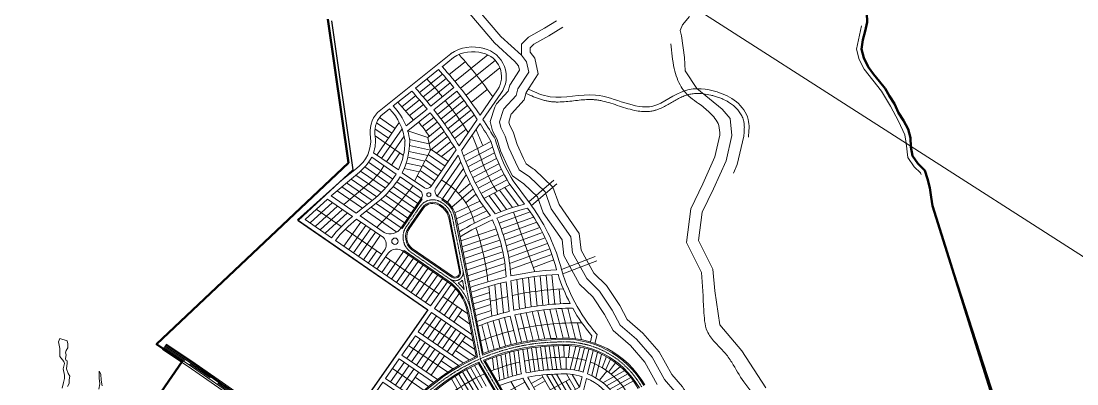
# Model space of a CAD drawing. Header units: metres. Extents: x 3557088 to 3598139, y 7314183 to 7334470.
# Drawn here: x 3574108 to 3577685, y 7325952 to 7327180 of the extents above; entities that cross this region are included whole.
import ezdxf

# ---------------------------------------------------------------- set-up
doc = ezdxf.new("R2010")
doc.units = ezdxf.units.M
doc.linetypes.add('JIS_02_4.0', pattern=[5.5, 4, -1.5])
for name, color, linetype, lineweight in [('CMS_Limite_Urbanizable', 1, 'Continuous', 30), ('Imagen', 17, 'Continuous', 0), ('Imagen_ZonaUrbanizable', 17, 'Continuous', 0), ('LIMITES', 7, 'Continuous', 50)]:
    doc.layers.add(name, color=color, linetype=linetype, lineweight=lineweight)
doc.layers.add('nuevo', color=7, linetype='Continuous', lineweight=15, true_color=0xf2f2f2)
picture_1 = doc.add_image_def('image1.jpg', size_in_pixel=(4800, 2360))
picture_2 = doc.add_image_def('image2.jpg', size_in_pixel=(4800, 2360))

msp = doc.modelspace()

# ---------------------------------------------------------------- linework, layer by layer
at = {"layer": 'CMS_Limite_Urbanizable'}
for points in [[(3577617.5, 7325249.1), (3577195.9, 7326554.4), (3577191, 7326584.2), (3577186.7, 7326616.1), (3577178.9, 7326645.5), (3577169.1, 7326674.5), (3577146.1, 7326697.5), (3577127.8, 7326724.3), (3577122.1, 7326754.2), (3577121.3, 7326784.6), (3577113.3, 7326814.3), (3577097.1, 7326844.1), (3577080.3, 7326870.1), (3577066.7, 7326900), (3577050.1, 7326925.7), (3577035.6, 7326952.1), (3577016.5, 7326975.7), (3576995.8, 7327000.5), (3576977.7, 7327025.8), (3576962.8, 7327055.8), (3576955, 7327085.2), (3576959.4, 7327116.7), (3576967.2, 7327146.4), (3576973.8, 7327176.3), (3576972.8, 7327207.3)], [(3575160.1, 7327181.6), (3575231.5, 7326676.2), (3575046.2, 7326505.3), (3575485.7, 7326202.5), (3575141, 7325709.1)]]:
    msp.add_lwpolyline(points, dxfattribs=at)
at = {"layer": 'LIMITES'}
for points in [[(3576972.8, 7327207.3), (3576973.8, 7327176.4), (3576967.2, 7327146.4), (3576959.4, 7327116.8), (3576955, 7327085.2), (3576962.8, 7327055.8), (3576977.7, 7327025.8), (3576995.8, 7327000.6), (3577016.5, 7326975.7), (3577035.6, 7326952.1), (3577050.1, 7326925.7), (3577066.7, 7326900), (3577080.3, 7326870.1), (3577097.1, 7326844.1), (3577113.3, 7326814.3), (3577121.3, 7326784.6), (3577122.1, 7326754.2), (3577127.8, 7326724.3), (3577146.1, 7326697.5), (3577169.1, 7326674.6), (3577178.9, 7326645.6), (3577186.7, 7326616.1), (3577191, 7326584.3), (3577195.9, 7326554.4), (3577698.4, 7324954.9)], [(3574291.6, 7325501), (3574653.9, 7326027.2), (3574566.9, 7326085.7), (3575217.2, 7326700.6), (3575147.8, 7327187.1)]]:
    msp.add_lwpolyline(points, dxfattribs=at)
at = {"layer": 'nuevo'}
for p, q in [((3575663.2, 7326861.5), (3575722.4, 7326947.4)), ((3575672.7, 7326847.1), (3575733.3, 7326935)), ((3575436.9, 7326844.9), (3575384.5, 7326905.5)), ((3575375.6, 7326817), (3575322.4, 7326853.7)), ((3575592, 7326758.1), (3575653.5, 7326847.3)), ((3575352.9, 7326784.1), (3575307, 7326815.7)), ((3575364.2, 7326800.6), (3575312.6, 7326836.2)), ((3575389.4, 7326837), (3575313.2, 7326726.4)), ((3575398.7, 7326815.4), (3575329.6, 7326715.1)), ((3575417.7, 7326809), (3575485.5, 7326786.5)), ((3575600.4, 7326742.1), (3575662.9, 7326832.9)), ((3575341.5, 7326767.6), (3575307.3, 7326791.2)), ((3575405.8, 7326790.4), (3575346.1, 7326703.7)), ((3575490.3, 7326764.7), (3575424, 7326779.1)), ((3575485.5, 7326786.5), (3575495.1, 7326743.2)), ((3575403.3, 7326725.1), (3575341.5, 7326767.6)), ((3575485.6, 7326724.8), (3575422.1, 7326738.6)), ((3575495.4, 7326743.1), (3575424.2, 7326758.6)), ((3575441.1, 7326638.3), (3575495.1, 7326743.2)), ((3575497.5, 7326621.1), (3575582, 7326743.7)), ((3575497.7, 7326745), (3575555.5, 7326705.2)), ((3575606.9, 7326723.9), (3575699.7, 7326772.8)), ((3575614.2, 7326705.1), (3575705.6, 7326753.3)), ((3575367.5, 7326645.3), (3575284.6, 7326702.4)), ((3575378.7, 7326661.8), (3575295.9, 7326718.9)), ((3575386.3, 7326676.1), (3575302.1, 7326734)), ((3575390.9, 7326733.6), (3575362.6, 7326692.4)), ((3575476.2, 7326706.4), (3575418.3, 7326719)), ((3575478, 7326710), (3575532.8, 7326672.3)), ((3575487.3, 7326727.9), (3575544.2, 7326688.7)), ((3575512.7, 7326614.9), (3575589.2, 7326725.8)), ((3575518.1, 7326587.4), (3575597.8, 7326703.1)), ((3575621.8, 7326686.5), (3575712, 7326734)), ((3575629.9, 7326668.2), (3575719, 7326715.1)), ((3575244.1, 7326681.4), (3575195.3, 7326642.7)), ((3575342.3, 7326614.1), (3575258.3, 7326671.9)), ((3575355.4, 7326629.4), (3575272.8, 7326686.3)), ((3575474.2, 7326615.5), (3575399.6, 7326666.9)), ((3575457.2, 7326669.6), (3575405.9, 7326680.7)), ((3575466.7, 7326688), (3575413.5, 7326699.6)), ((3575459.6, 7326674.1), (3575510.1, 7326639.3)), ((3575468.8, 7326692.1), (3575521.5, 7326655.8)), ((3575535.9, 7326578.1), (3575606.8, 7326681)), ((3575638.3, 7326650), (3575726.8, 7326696.6)), ((3575647.1, 7326632.1), (3575735.2, 7326678.4)), ((3576534.2, 7326694.6), (3576521, 7326665)), ((3575297, 7326572.4), (3575210.6, 7326632)), ((3575313.2, 7326585.6), (3575226.4, 7326645.4)), ((3575328.2, 7326599.5), (3575242.3, 7326658.7)), ((3575463.3, 7326579.3), (3575380.7, 7326636.2)), ((3575458.1, 7326607.1), (3575392, 7326652.7)), ((3575450.3, 7326656.2), (3575498.8, 7326622.8)), ((3575552.3, 7326566.7), (3575616.3, 7326659.4)), ((3575590.8, 7326597), (3575629.9, 7326630.8)), ((3575656.4, 7326614.3), (3575744.4, 7326660.6)), ((3575666, 7326596.8), (3575754.2, 7326643.2)), ((3575813.7, 7326560.6), (3575762, 7326630.5)), ((3575830.5, 7326564.8), (3575775.5, 7326639)), ((3575827.6, 7326568.7), (3575912.8, 7326641.3)), ((3575264.2, 7326546.4), (3575178.9, 7326605.2)), ((3575280.6, 7326559.4), (3575194.7, 7326618.6)), ((3575440.6, 7326546.4), (3575355.5, 7326604.9)), ((3575451.9, 7326562.8), (3575368.6, 7326620.3)), ((3575567.3, 7326550.4), (3575639.3, 7326612.4)), ((3575614.8, 7326564.9), (3575649, 7326594.4)), ((3575676, 7326579.4), (3575765, 7326626.3)), ((3575752.7, 7326542.1), (3575711.3, 7326598)), ((3575772.7, 7326548.7), (3575729.2, 7326607.5)), ((3575793, 7326554.9), (3575747.1, 7326616.9)), ((3575837, 7326555.7), (3575923.2, 7326629.1)), ((3575146.4, 7326577.2), (3575070, 7326508.4)), ((3575163.3, 7326565.5), (3575086.9, 7326496.7)), ((3575231.1, 7326518.8), (3575146.4, 7326577.2)), ((3575243.3, 7326529.8), (3575158.6, 7326588.2)), ((3575406.5, 7326496.9), (3575310.8, 7326562.9)), ((3575417.9, 7326513.4), (3575326.8, 7326576.2)), ((3575429.2, 7326529.9), (3575341.6, 7326590.3)), ((3575395.2, 7326480.5), (3575463.3, 7326579.3)), ((3575398.5, 7326478.2), (3575466.6, 7326577)), ((3575463.3, 7326579.3), (3575466.6, 7326577)), ((3575525.4, 7326583.5), (3575535.9, 7326578.1)), ((3575526.5, 7326559.4), (3575535.8, 7326553)), ((3575535.9, 7326578.1), (3575533.6, 7326574.7)), ((3575535.9, 7326578.1), (3575548, 7326570.1)), ((3575577.9, 7326530.4), (3575662.6, 7326570.7)), ((3575698.5, 7326521.3), (3575665.5, 7326565.8)), ((3575713.7, 7326527.6), (3575678.8, 7326574.7)), ((3575733.1, 7326535.1), (3575693.4, 7326588.6)), ((3575180.3, 7326553.8), (3575103.8, 7326485)), ((3575108.2, 7326542.8), (3575192.9, 7326484.4)), ((3575197.2, 7326542.1), (3575120.8, 7326473.4)), ((3575214.1, 7326530.5), (3575137.7, 7326461.7)), ((3575381.1, 7326465.9), (3575277.9, 7326537)), ((3575395.2, 7326480.5), (3575294.4, 7326550)), ((3575419.8, 7326479.2), (3575468, 7326549.1)), ((3575423.1, 7326477), (3575471.2, 7326546.8)), ((3575523.9, 7326556.4), (3575533.5, 7326549.7)), ((3575582.9, 7326510.7), (3575674.2, 7326554)), ((3575586.9, 7326490.5), (3575686.4, 7326537.7)), ((3575832.9, 7326533.8), (3575727.3, 7326495.4)), ((3575775.7, 7326532.9), (3575849, 7326331.4)), ((3575070, 7326508.4), (3575159.5, 7326446.7)), ((3575335.4, 7326446.9), (3575244.6, 7326509.5)), ((3575338.2, 7326464.5), (3575256.9, 7326520.5)), ((3575592.9, 7326331.8), (3575556.7, 7326514.3)), ((3575597.1, 7326331.3), (3575560.6, 7326515.1)), ((3575670.7, 7326048.6), (3575578, 7326514.7)), ((3575591.7, 7326466.4), (3575581.9, 7326515.8)), ((3575844.2, 7326516.7), (3575734.4, 7326476.7)), ((3575855, 7326499.3), (3575740.8, 7326457.8)), ((3575206.4, 7326475.1), (3575329.2, 7326390.5)), ((3575398.5, 7326478.2), (3575395.2, 7326480.5)), ((3575673.7, 7326054.2), (3575591.7, 7326466.4)), ((3575597.7, 7326436.1), (3575717.5, 7326476.2)), ((3575601.7, 7326416.3), (3575724.1, 7326457.3)), ((3575865, 7326481.7), (3575746.6, 7326438.6)), ((3575874.5, 7326463.9), (3575751.7, 7326419.2)), ((3575172.7, 7326437.6), (3575494.9, 7326215.6)), ((3575605.6, 7326396.6), (3575730.1, 7326438.2)), ((3575609.5, 7326376.8), (3575735.3, 7326418.9)), ((3575883.4, 7326445.8), (3575756.2, 7326399.5)), ((3575891.6, 7326427.5), (3575759.9, 7326379.6)), ((3575342.4, 7326381.4), (3575523.5, 7326256.6)), ((3575406.2, 7326403), (3575403.9, 7326399.7)), ((3575403.9, 7326399.7), (3575552.2, 7326297.5)), ((3575406.2, 7326403), (3575554.4, 7326300.8)), ((3575430.3, 7326407), (3575566.9, 7326312.9)), ((3575432.7, 7326410.2), (3575569.2, 7326316.2)), ((3575613.5, 7326357), (3575739.9, 7326399.3)), ((3575899.3, 7326409), (3575763, 7326359.4)), ((3575906.3, 7326390.3), (3575765.4, 7326339)), ((3575938.9, 7326339.2), (3576052.5, 7326383.5)), ((3575617.4, 7326337.2), (3575743.7, 7326379.5)), ((3575621.3, 7326317.5), (3575746.9, 7326359.5)), ((3575913.2, 7326371.5), (3575843.6, 7326346.2)), ((3575943.6, 7326323.9), (3576058.3, 7326368.6)), ((3575625.3, 7326297.7), (3575749.3, 7326339.2)), ((3575816.5, 7326208.9), (3575807, 7326308.8)), ((3575836.3, 7326212.3), (3575826.7, 7326312)), ((3575856.1, 7326215.3), (3575846.6, 7326314.9)), ((3575875.9, 7326217.8), (3575866.4, 7326317.4)), ((3575895.8, 7326220), (3575886.3, 7326319.5)), ((3575915.7, 7326221.7), (3575906.2, 7326321.2)), ((3575564.9, 7326287.8), (3575508.1, 7326206.5)), ((3575579.5, 7326273.8), (3575524.5, 7326195)), ((3575609.2, 7326270.7), (3575602.9, 7326302.5)), ((3575702.7, 7326180.4), (3575693, 7326282)), ((3575722.2, 7326186.4), (3575712.6, 7326287.6)), ((3575741.8, 7326191.9), (3575732.2, 7326292.8)), ((3575761.4, 7326197), (3575751.8, 7326297.5)), ((3575777.1, 7326200.7), (3575767.5, 7326301.1)), ((3575796.8, 7326205), (3575787.2, 7326305.1)), ((3575935.7, 7326222.9), (3575931, 7326272.7)), ((3575536.7, 7326247.5), (3575621.3, 7326189.2)), ((3575592.7, 7326257.7), (3575540.9, 7326183.6)), ((3575636.3, 7326242.3), (3575694.9, 7326261.6)), ((3575640.2, 7326222.5), (3575696.9, 7326241.2)), ((3575508.1, 7326206.5), (3575635.3, 7326118.8)), ((3575586.1, 7326213.4), (3575557.3, 7326172.1)), ((3575602.6, 7326202.1), (3575573.6, 7326160.7)), ((3575644.2, 7326202.7), (3575698.8, 7326220.8)), ((3575879, 7326202.1), (3575903.2, 7326104.9)), ((3575899.1, 7326204.2), (3575923.5, 7326105.9)), ((3575919.3, 7326205.9), (3575943.9, 7326106.8)), ((3575939.6, 7326207.1), (3575964.6, 7326106.4)), ((3575960, 7326207.9), (3575985.7, 7326104.5)), ((3575515.3, 7326181.9), (3575469.6, 7326116.5)), ((3575531.7, 7326170.5), (3575486, 7326105.1)), ((3575628.4, 7326153.6), (3575588.3, 7326181.6)), ((3575650, 7326044.1), (3575619.6, 7326197.7)), ((3575654.7, 7326041.8), (3575623.6, 7326198)), ((3575648.1, 7326183), (3575700.8, 7326200.4)), ((3575726, 7326170.8), (3575748.7, 7326079.5)), ((3575745.2, 7326176.5), (3575768.1, 7326084.6)), ((3575764.7, 7326181.3), (3575787.6, 7326089.1)), ((3575780.2, 7326185.2), (3575803.2, 7326092.4)), ((3575799.8, 7326189.3), (3575822.9, 7326096)), ((3575819.4, 7326193.2), (3575842.8, 7326099)), ((3575839.2, 7326196.6), (3575862.8, 7326101.5)), ((3575859, 7326199.5), (3575882.9, 7326103.5)), ((3575548.3, 7326159.3), (3575502.5, 7326093.8)), ((3575564.8, 7326148), (3575519, 7326082.4)), ((3575581.2, 7326136.6), (3575535.4, 7326071.1)), ((3575668.9, 7326151.9), (3575691.5, 7326061)), ((3575687.9, 7326158.6), (3575710.4, 7326067.7)), ((3575706.9, 7326164.9), (3575729.5, 7326073.9)), ((3575993, 7326158.2), (3576007.1, 7326101.1)), ((3575460.4, 7326103.3), (3575414.6, 7326037.8)), ((3575597.7, 7326125.3), (3575551.9, 7326059.7)), ((3575614.2, 7326113.9), (3575568.4, 7326048.4)), ((3575476.9, 7326092), (3575431, 7326026.4)), ((3575493.3, 7326080.6), (3575447.5, 7326015.1)), ((3575509.8, 7326069.3), (3575464, 7326003.7)), ((3575526.3, 7326057.9), (3575480.4, 7325992.4)), ((3575773.1, 7325978), (3575762.7, 7326058.1)), ((3575787.7, 7325982), (3575777.3, 7326061.9)), ((3575801.4, 7325993.6), (3575792, 7326065.3)), ((3575807.8, 7326068.6), (3575817.7, 7325996.8)), ((3575822.6, 7326071.3), (3575833.5, 7325992)), ((3575837.4, 7326073.6), (3575848.3, 7325994.4)), ((3575852.2, 7326075.7), (3575863.2, 7325996.4)), ((3575867.1, 7326077.4), (3575878.1, 7325998.1)), ((3575882.1, 7326078.8), (3575893.1, 7325999.3)), ((3575897.1, 7326079.7), (3575908.1, 7326000.2)), ((3575912.1, 7326080.4), (3575923.2, 7326000.7)), ((3575927.2, 7326081.1), (3575938.2, 7326001.6)), ((3575947.6, 7326041.8), (3575947.1, 7326081.8)), ((3575962.7, 7326041.4), (3575967.2, 7326081.2)), ((3575405.4, 7326024.6), (3575359.6, 7325959.1)), ((3575388.9, 7326036), (3575505.2, 7325955.9)), ((3575398.1, 7326049.1), (3575518.4, 7325966.2)), ((3575542.7, 7326046.6), (3575496.9, 7325981)), ((3575571.2, 7326002.3), (3575531.3, 7326030.2)), ((3575709.9, 7325998.9), (3575704.6, 7326039.7)), ((3575729.6, 7325963.6), (3575719, 7326044.8)), ((3575744.1, 7325968.8), (3575733.5, 7326049.6)), ((3575758.6, 7325973.6), (3575748.1, 7326054)), ((3575954.7, 7326001.7), (3575955.1, 7326041.7)), ((3576088, 7325998.6), (3576105, 7326035.3)), ((3576097.9, 7325991.5), (3576122.1, 7326023.3)), ((3575421.9, 7326013.3), (3575376.1, 7325947.7)), ((3575438.3, 7326001.9), (3575392.5, 7325936.4)), ((3575454.8, 7325990.6), (3575409, 7325925)), ((3576067.6, 7325964.1), (3576092.8, 7325995.2)), ((3576107.4, 7325984), (3576138.3, 7326010.2)), ((3575488.8, 7325942.4), (3575443.4, 7325974.2)), ((3575767.6, 7325959.7), (3575832.7, 7325847.7)), ((3575811.5, 7325963.8), (3575867.7, 7325867.1)), ((3575827.8, 7325967.6), (3575881.7, 7325874.8)), ((3575871.9, 7325981.3), (3575921, 7325896.6)), ((3575888.3, 7325982.9), (3575934.1, 7325903.9)), ((3575905, 7325984), (3575947.3, 7325911.2)), ((3575921.9, 7325984.7), (3575960.4, 7325918.5)), ((3575953.4, 7325960.3), (3575973.5, 7325925.7)), ((3575956.1, 7325985.6), (3575986.6, 7325933)), ((3575974.4, 7325983.9), (3575999.8, 7325940.3))]:
    msp.add_line(p, q, dxfattribs=at)
at = {"layer": 'nuevo', "linetype": 'JIS_02_4.0'}
for p, q in [((3575530.8, 7326566.8), (3575540.8, 7326559.9)), ((3575412.8, 7326484), (3575461, 7326554)), ((3575665.5, 7326031), (3575569.8, 7326512.4)), ((3575425.2, 7326400.2), (3575562.1, 7326305.9)), ((3575665.5, 7326031), (3576084.3, 7325309.7))]:
    msp.add_line(p, q, dxfattribs=at)
at = {"layer": 'nuevo'}
for points in [[(3575374.2, 7327789.1), (3575394.6, 7327772), (3575418.7, 7327760.3), (3575435.1, 7327733.3), (3575440.9, 7327703.5), (3575449.7, 7327681.4), (3575498.3, 7327613.4), (3575521.6, 7327568.7), (3575562.4, 7327514.3), (3575570.2, 7327438.6), (3575593.6, 7327366.7), (3575622.7, 7327290.9), (3575653.8, 7327221), (3575733.5, 7327127.7), (3575803, 7327064.3)], [(3575628.2, 7327204.8), (3575711.9, 7327106.8), (3575781, 7327043.8), (3575792.8, 7327028.8), (3575796, 7327013.6), (3575763.4, 7326963.1), (3575758.2, 7326943.3), (3575718.8, 7326900.6), (3575712.8, 7326888.2)], [(3575921.3, 7327181.3), (3575881.1, 7327156.5), (3575826.7, 7327125.7), (3575803, 7327102.1), (3575803, 7327064.3), (3575820.8, 7327041.9), (3575827.9, 7327007.6), (3575791.2, 7326950.9), (3575785.3, 7326928.4), (3575743.9, 7326883.5), (3575740.8, 7326877.1)], [(3576372.6, 7327195.8), (3576348.2, 7327168), (3576340.3, 7327148.9), (3576344.9, 7327130.2), (3576355.2, 7327056.4), (3576357.2, 7327011.8), (3576397.8, 7326951.8), (3576483.1, 7326882.1), (3576509.8, 7326849.9), (3576516, 7326793.1), (3576496.1, 7326707.4), (3576453.6, 7326611.8), (3576415.6, 7326532.8), (3576403.4, 7326437.2), (3576452, 7326340.1), (3576458.1, 7326267.3), (3576474.8, 7326151.9), (3576549.5, 7326063.6), (3576630.6, 7325938)], [(3575943.1, 7327159.5), (3575896.3, 7327130.6), (3575845, 7327101.6), (3575833, 7327089.7), (3575833, 7327074.7), (3575848.7, 7327054.9), (3575859.7, 7327001.6), (3575819, 7326938.6), (3575812.4, 7326913.6), (3575769, 7326866.5), (3575768.7, 7326866)], [(3577156.7, 7326660.4), (3577155, 7326666.1), (3577133.7, 7326687.2), (3577112.4, 7326718.4), (3577105.8, 7326767.2), (3577101.8, 7326794.8), (3577080, 7326841.3), (3577052.8, 7326892.1), (3577022.4, 7326943), (3576964.1, 7327017.2), (3576947.7, 7327050.1), (3576938.6, 7327084.7), (3576954.9, 7327164.5)], [(3575563.4, 7327069.7), (3575315.6, 7326870.6)], [(3575689.3, 7327065.7), (3575577.7, 7326976.1)], [(3575572.9, 7327056.8), (3575534.4, 7327025.9)], [(3575612.7, 7327042.7), (3575558.3, 7326999)], [(3575713.8, 7327046.9), (3575596.6, 7326952.8)], [(3575521.9, 7327015.9), (3575443.8, 7326953.1)], [(3575535.3, 7327001), (3575457.3, 7326938.3)], [(3575730.2, 7327021.7), (3575615.4, 7326929.4)], [(3575548.5, 7326985.9), (3575470.5, 7326923.2)], [(3575561.4, 7326970.7), (3575483.4, 7326908)], [(3575574.1, 7326955.2), (3575496.2, 7326892.6)], [(3575431.3, 7326943.1), (3575368.9, 7326892.9)], [(3575444.8, 7326928.2), (3575397.6, 7326890.3)], [(3575584.1, 7326942.7), (3575506.2, 7326880.1)], [(3575596.4, 7326927), (3575518.5, 7326864.3)], [(3575687.5, 7326948.9), (3575632.9, 7326905)], [(3575356.4, 7326882.9), (3575326.7, 7326859)], [(3575458, 7326913.2), (3575410.7, 7326875.2)], [(3575483.7, 7326882.5), (3575412.2, 7326825.1)], [(3575471, 7326898), (3575423.8, 7326860.1)], [(3575608.5, 7326911), (3575530.5, 7326848.3)], [(3575620.4, 7326894.9), (3575542.4, 7326832.2)], [(3575712.8, 7326888.2), (3575697.7, 7326840), (3575705.5, 7326808.8), (3575720.5, 7326779.5), (3575732.7, 7326740.7), (3575755.5, 7326689.2), (3575772.4, 7326656.1), (3575811.3, 7326629)], [(3575493.7, 7326870.1), (3575417.7, 7326809)], [(3575506, 7326854.3), (3575467, 7326823)], [(3575632.1, 7326878.6), (3575553.9, 7326815.8)], [(3575643.5, 7326862.1), (3575565.3, 7326799.3)], [(3575740.8, 7326877.1), (3575728.9, 7326839.1), (3575733.8, 7326819.4), (3575748.4, 7326790.9), (3575760.8, 7326751.3), (3575782.6, 7326702.1), (3575795.7, 7326676.4), (3575827, 7326654.7)], [(3575768.7, 7326866), (3575760, 7326838.2), (3575762.1, 7326830), (3575776.3, 7326802.3), (3575789, 7326761.9), (3575809.7, 7326715), (3575819, 7326696.8), (3575842.6, 7326680.3)], [(3575518.1, 7326838.3), (3575479.1, 7326807)], [(3575529.9, 7326822.2), (3575485.5, 7326786.5)], [(3575615.5, 7326814), (3575576.4, 7326782.6)], [(3575541.4, 7326805.8), (3575490.3, 7326764.7)], [(3575552.8, 7326789.2), (3575494.9, 7326742.7)], [(3576412.8, 7326329.1), (3576362.2, 7326430.2), (3576376.7, 7326544.3), (3576417.3, 7326628.6), (3576458, 7326720.2), (3576475.3, 7326794)], [(3576534.2, 7326694.6), (3576556.6, 7326790.6)], [(3575563.8, 7326772.5), (3575514.9, 7326733.2)], [(3575574.7, 7326755.5), (3575532.1, 7326721.3)], [(3575842.6, 7326680.3), (3575846.8, 7326678.1), (3575909.3, 7326618.3), (3575930.5, 7326558.7), (3575998.8, 7326460.8), (3576004.9, 7326404.8), (3576048.3, 7326326.5), (3576091.2, 7326284.9), (3576136.3, 7326217.2), (3576161.6, 7326170), (3576214.7, 7326123.7), (3576270.1, 7326059.6), (3576312.7, 7325983.8), (3576348.2, 7325941.6)], [(3575195.3, 7326642.7), (3575044.2, 7326506.7), (3575485.7, 7326202.5)], [(3575247.6, 7326663.2), (3575158.6, 7326588.2)], [(3575827, 7326654.7), (3575829, 7326653.6), (3575883.4, 7326601.6), (3575903.6, 7326544.8), (3575969.9, 7326449.9), (3575975.7, 7326395.5), (3576024.2, 7326308.1), (3576068, 7326265.6), (3576110.6, 7326201.8), (3576137.8, 7326151), (3576193.4, 7326102.5), (3576245.4, 7326042.2), (3576287.9, 7325966.6), (3576322.4, 7325925.7)], [(3575279.4, 7326624.3), (3575201, 7326559)], [(3575811.3, 7326629), (3575857.6, 7326584.8), (3575876.6, 7326531), (3575940.9, 7326439), (3575946.6, 7326386.3), (3576000.2, 7326289.7), (3576044.8, 7326246.3), (3576084.8, 7326186.3), (3576113.9, 7326132), (3576172, 7326081.3), (3576220.7, 7326024.9), (3576263.2, 7325949.5)], [(3575307.2, 7326580.5), (3575243.3, 7326529.8)], [(3575316.8, 7326567.6), (3575256.9, 7326520.5)], [(3575201.7, 7326417.6), (3575259, 7326499.6)], [(3575218.2, 7326406.2), (3575275.5, 7326488.2)], [(3575234.7, 7326394.9), (3575292, 7326476.9)], [(3575251.2, 7326383.5), (3575308.4, 7326465.5)], [(3575267.6, 7326372.2), (3575324.9, 7326454.2)], [(3575284.1, 7326360.8), (3575312.7, 7326401.8)], [(3575300.6, 7326349.5), (3575341.4, 7326408)], [(3575313.8, 7326340.5), (3575351.1, 7326393.9)], [(3575346.7, 7326317.7), (3575403.9, 7326399.7)], [(3575363.1, 7326306.4), (3575420.4, 7326388.3)], [(3575330.2, 7326329.1), (3575358.8, 7326370)], [(3575379.6, 7326295), (3575436.9, 7326377)], [(3575396.1, 7326283.7), (3575453.4, 7326365.6)], [(3575412.5, 7326272.3), (3575469.8, 7326354.3)], [(3575429, 7326261), (3575486.3, 7326342.9)], [(3575445.7, 7326249.9), (3575503, 7326331.9)], [(3575462.1, 7326238.5), (3575519.4, 7326320.5)], [(3575478.5, 7326227), (3575535.8, 7326309)], [(3575494.9, 7326215.6), (3575552.2, 7326297.5)], [(3575156.1, 7325730.7), (3575485.7, 7326202.5)], [(3575453.1, 7326127.8), (3575498.8, 7326193.3)], [(3575498.9, 7326193.4), (3575639.8, 7326096.3)], [(3575476, 7326160.6), (3575647.1, 7326042.7)], [(3574234.9, 7326093.6), (3574239.8, 7326105.6), (3574264.7, 7326097.9), (3574266.5, 7326087.2), (3574267, 7326074.2), (3574260.5, 7326064.8), (3574258.2, 7326057.1), (3574261.1, 7326050), (3574258.8, 7326037.6), (3574259.9, 7326032.2), (3574264.7, 7326029.3), (3574264.7, 7326021.6), (3574262.2, 7326002.6), (3574267.6, 7325987.3), (3574273.8, 7325977.3), (3574271.4, 7325965.7), (3574270.9, 7325953.3), (3574265.1, 7325943.3)], [(3575398.1, 7326049.1), (3575443.9, 7326114.7)], [(3575443.9, 7326114.7), (3575590.4, 7326013.7)], [(3575453.1, 7326127.8), (3575606.1, 7326022.4)], [(3575602.7, 7326097.5), (3575645.2, 7326068.2)], [(3576036.8, 7326093.9), (3576041.7, 7326114.2)], [(3576052.1, 7326088.9), (3576059.2, 7326118.3)], [(3574246.9, 7325937.1), (3574252.3, 7325956.4), (3574255.3, 7325969.7), (3574255.3, 7325981.3), (3574250.4, 7326002.6), (3574255.3, 7326021), (3574252.4, 7326027.8), (3574239.8, 7326044.2), (3574239.8, 7326071.4), (3574234.9, 7326093.6)], [(3574587.1, 7326068.5), (3574673.9, 7326010.9), (3574789, 7325930.2), (3574931.8, 7325830.7), (3574986.1, 7325792.3)], [(3574590.8, 7326073.9), (3574677.6, 7326016.3), (3574792.6, 7325935.6), (3574935.5, 7325836.1), (3575047.6, 7325756.7), (3575086.9, 7325729.6)], [(3574595.6, 7326080.9), (3574682.4, 7326023.3), (3574797.5, 7325942.6), (3574940.3, 7325843.1), (3575052.4, 7325763.7), (3575091.7, 7325736.6)], [(3574597.6, 7326083.8), (3574684.4, 7326026.1), (3574799.5, 7325945.5), (3574942.3, 7325846), (3575054.4, 7325766.6), (3575093.7, 7325739.5)], [(3574599.3, 7326086.2), (3574686.1, 7326028.6), (3574801.2, 7325947.9), (3574944, 7325848.4), (3575056.1, 7325769.1), (3575095.4, 7325741.9)], [(3575421, 7326081.9), (3575553.2, 7325990.8)], [(3575579.8, 7326064.8), (3575626.2, 7326032.8)], [(3575968.1, 7326000.8), (3575986.9, 7326079.1)], [(3575983, 7325998.8), (3576001.8, 7326076.6)], [(3575997.7, 7325995.7), (3576016.5, 7326073.5)], [(3576012.1, 7325991.6), (3576030.9, 7326069.5)], [(3576027.3, 7325986.1), (3576046.2, 7326064.5)], [(3576041.2, 7325979.7), (3576060.3, 7326059)], [(3575343.1, 7325970.4), (3575388.9, 7326036)], [(3575797.3, 7325599.4), (3575879.7, 7325645.1), (3575659, 7326025.3)], [(3575674.7, 7326032.1), (3575894.6, 7325653.3), (3576238.3, 7325843.8)], [(3575680.4, 7326030.2), (3575896.1, 7325658.7), (3576233.6, 7325845.8)], [(3576054.8, 7325972.3), (3576074.2, 7326052.7)], [(3576076.4, 7326006), (3576090.7, 7326044)], [(3574371, 7325933.6), (3574374.7, 7325951.9), (3574373.1, 7325971.2), (3574372.6, 7325984.7), (3574373.1, 7325995.1), (3574378.3, 7325984.2), (3574379.4, 7325964.4), (3574382.5, 7325945.1)], [(3575366, 7326003.2), (3575473.5, 7325929.1)], [(3575644.1, 7325923.5), (3575603.9, 7325992.6)], [(3575657.2, 7325930.7), (3575617, 7326000)], [(3575670.5, 7325937.7), (3575630.3, 7326007)], [(3575684, 7325944.3), (3575643.7, 7326013.7)], [(3575794.6, 7325602.5), (3575874.2, 7325646.6), (3575657.3, 7326020.1)], [(3576078.9, 7325955.6), (3576152.9, 7325996.5)], [(3575288.1, 7325891.7), (3575334, 7325957.3)], [(3575334, 7325957.3), (3575432.9, 7325889.1)], [(3575343.1, 7325970.4), (3575444.2, 7325900.7)], [(3575605.9, 7325899.6), (3575565.7, 7325968.9)], [(3575618.5, 7325907.9), (3575578.3, 7325977.1)], [(3575631.2, 7325915.8), (3575591, 7325985)], [(3575744.9, 7325919.1), (3575814.9, 7325957.9)], [(3575836.4, 7325952.7), (3575875.8, 7325974.5)], [(3575844, 7325939.7), (3575883.4, 7325961.5)], [(3575881.7, 7325874.8), (3575999.8, 7325940.3), (3576008.4, 7325976)], [(3575889.7, 7325861), (3576013.7, 7325929.7), (3576023.5, 7325970.3)], [(3575900.9, 7325931.2), (3575966.5, 7325967.6)], [(3576091, 7325945.1), (3576163.5, 7325985.3)], [(3576102, 7325934), (3576173.4, 7325973.6)], [(3576111.9, 7325922.4), (3576182.6, 7325961.6)]]:
    msp.add_lwpolyline(points, dxfattribs=at)
at = {"layer": 'nuevo', "linetype": 'JIS_02_4.0', "ltscale": 21}
msp.add_lwpolyline([(3574593.2, 7326077.4), (3574680, 7326019.8), (3574795.1, 7325939.1), (3574937.9, 7325839.6), (3575050, 7325760.2), (3575089.3, 7325733.1)], dxfattribs=at)
at = {"layer": 'nuevo'}
for centre, radius in [((3575489.5, 7326592.3), 6.89), ((3575374.6, 7326434.5), 10.9)]:
    msp.add_circle(centre, radius, dxfattribs=at)
for centre, radius, start, end in [((3575638.2, 7326958.8), 133.9, 73.3342, 124.0095), ((3575638.2, 7326958.8), 117.9, 73.3486, 123.6953), ((3574483.2, 7326069.7), 1491.1, 34.923, 41.9809), ((3575654.2, 7326992.1), 81.5, 326.7233, 77.3922), ((3575654.2, 7326992.1), 97.5, 324.1366, 77.3922), ((3574483.2, 7326069.7), 1421.1, 33.8636, 42.2925), ((3575638.2, 7326958.8), 133.9, 133.5668, 133.8811), ((3574483.2, 7326069.7), 1405.1, 39.068, 42.3325), ((3574483.2, 7326069.7), 1305.1, 39.0894, 42.6044), ((3574483.2, 7326069.7), 1355.1, 39.0783, 42.4634), ((3574483.2, 7326069.7), 1289.1, 39.0932, 42.6519), ((3574483.2, 7326069.7), 1405.1, 33.6055, 38.4155), ((3575222.3, 7326751.7), 187.6, 6.5853, 44.3753), ((3575222.3, 7326751.7), 203.6, 21.1354, 43.935), ((3574483.2, 7326069.7), 1355.1, 32.7564, 38.4018), ((3575389.5, 7326804.4), 99.2, 138.1352, 190.3644), ((3575389.6, 7326804.3), 83.4, 139.0253, 190.9716), ((3574483.2, 7326069.7), 1289.1, 31.5252, 38.382), ((3574483.2, 7326069.7), 1305.1, 31.8362, 38.387), ((3574483.2, 7326069.7), 1421.1, 29.8869, 33.1683), ((3575222.3, 7326751.7), 203.6, 6.3196, 16.3406), ((3574483.2, 7326069.7), 1239.1, 35.5895, 38.3656), ((3577020, 7327343), 1468.9, 201.1176, 203.4534), ((3574483.2, 7326069.7), 1405.1, 29.9729, 32.901), ((3575177.7, 7326775), 114.8, 305.3664, 5.7714), ((3575184.2, 7326773.8), 124.4, 341.3855, 6.7829), ((3575184.2, 7326773.8), 224.4, 334.1962, 359.8525), ((3575184.2, 7326773.8), 240.4, 333.6087, 0.076), ((3577020, 7327343), 1488.9, 201.6412, 203.5115), ((3576196.3, 7326904), 497.2, 194.7035, 199.3241), ((3576451.4, 7327039), 901.4, 199.2327, 201.9805), ((3576196.3, 7326904), 563.2, 195.9653, 197.5542), ((3576196.3, 7326904), 513.2, 194.9441, 197.5542), ((3576196.3, 7326904), 513.2, 197.5542, 212.1992), ((3576196.3, 7326904), 497.2, 199.3241, 212.1992), ((3575143.4, 7326802.4), 173.8, 306.8105, 331.3013), ((3576451.4, 7327039), 917.4, 199.9606, 211.0514), ((3576183.9, 7326899.2), 550, 197.4659, 212.5979), ((3575131.9, 7326812.3), 239, 308.1281, 329.3161), ((3576451.4, 7327039), 901.4, 201.9805, 211.0031), ((3575080.9, 7326851.6), 353.1, 309.8443, 327.4954), ((3575077.6, 7326854.6), 373.6, 309.8268, 327.3004), ((3575424.5, 7326443.4), 225.7, 13.4079, 61.7108), ((3574404.8, 7327395.2), 1288.2, 314.8397, 323.1524), ((3575448.6, 7326591), 18.8, 321.5144, 59.4816), ((3575482.4, 7326632.8), 19.2, 244.8238, 322.1856), ((3575532, 7326604.4), 22, 151.4128, 252.3354), ((3575502.7, 7326523.5), 43.1, 56.4705, 143.5862), ((3575502.7, 7326523.5), 39.1, 57.2112, 143.4818), ((3575494.9, 7326499.6), 84.5, 10.3606, 62.7769), ((3575496.5, 7326500.2), 86.8, 10.3135, 53.5494), ((3576022.1, 7325760.8), 826.5, 104.6039, 111.9086), ((3575315.3, 7326178.6), 643.8, 15.6406, 36.9201), ((3575502.7, 7326523.5), 64.1, 146.9517, 146.952), ((3575496.5, 7326500.2), 61.8, 13.2012, 53.2014), ((3575496.5, 7326500.2), 65.8, 13.0422, 53.2702), ((3576022.1, 7325760.8), 810.5, 104.1586, 111.8901), ((3575314.2, 7326178), 629, 14.7733, 35.8839), ((3575503.9, 7326176.6), 437.7, 128.564, 141.8941), ((3575503.9, 7326176.6), 421.7, 127.9038, 141.7598), ((3576022.1, 7325760.8), 826.5, 113.0519, 121.3824), ((3576022.1, 7325760.8), 810.5, 113.0215, 121.7975), ((3575198.5, 7326283.6), 553.6, 3.1261, 23.7629), ((3575198.5, 7326283.6), 569.6, 3.3906, 23.7262), ((3575358.4, 7326501.9), 42.5, 241.5492, 329.8311), ((3575464.4, 7326448.8), 53.9, 145.1772, 230.7859), ((3575464.4, 7326448.8), 49.9, 145.1772, 230.6031), ((3574845.8, 7326205.5), 848.9, 6.2392, 18.888), ((3575311, 7326423.2), 34, 333.4682, 44.0961), ((3575380.3, 7326371.3), 36.9, 50.1772, 142.3544), ((3575464.4, 7326448.8), 70.9, 239.4792, 239.4795), ((3576505.7, 7326504.8), 590.5, 194.9775, 220.8734), ((3575577.8, 7326329), 19.4, 235.3672, 6.9766), ((3575577.8, 7326328.9), 15.4, 235.2683, 10.9932), ((3575984.3, 7325296.7), 1043.5, 102.9063, 109.8962), ((3575984.3, 7325296.7), 1043.5, 93.3999, 102.0164), ((3575984.3, 7325296.7), 1027.5, 93.1889, 102.1812), ((3576505.7, 7326504.8), 606.5, 197.4789, 207.5708), ((3575457.7, 7326161.1), 166, 12.7343, 55.3184), ((3575457.7, 7326161.1), 170, 12.5434, 55.32), ((3575577.8, 7326328.9), 36.4, 287.7803, 313.448), ((3575457.7, 7326161.1), 187, 35.9006, 45.4241), ((3575984.3, 7325296.7), 1027.5, 103.0737, 110.0318), ((3575984.3, 7325296.7), 977.5, 92.3041, 102.5269), ((3575984.3, 7325296.7), 977.5, 103.473, 107.0425), ((3575984.3, 7325296.7), 927.5, 91.0062, 102.9189), ((3575984.3, 7325296.7), 911.5, 90.4832, 102.9398), ((3576505.7, 7326504.8), 606.5, 209.2777, 220.0922), ((3575457.7, 7326161.1), 170, 9.7553, 9.9493), ((3575984.3, 7325296.7), 927.5, 103.9083, 110.9871), ((3575984.3, 7325296.7), 911.5, 103.9456, 111.1597), ((3575984.3, 7325296.7), 861.5, 103.9456, 111.7411), ((3575984.3, 7325296.7), 861.5, 88.414, 102.8814), ((3575943, 7325380.4), 721.6, 91.8594, 112.1701), ((3575943.3, 7325378.9), 727.1, 91.8906, 111.7597), ((3575947.3, 7325791.4), 315.4, 29.7984, 95.1183), ((3575947.3, 7325791.4), 311.4, 29.7663, 95.1183), ((3575934.8, 7325415.8), 669, 91.1781, 112.8847), ((3575934.8, 7325415.8), 665, 91.1579, 112.4944), ((3575947.3, 7325791.4), 294.4, 29.9101, 95.1183), ((3575947.3, 7325791.4), 290.4, 29.933, 95.1183), ((3575929.6, 7325421.5), 682.5, 114.1843, 144.8246), ((3575929.6, 7325421.5), 678.5, 113.9043, 144.8209), ((3575934.8, 7325415.8), 669, 114.3502, 144.8014), ((3575935.6, 7325413.2), 627.7, 102.7395, 111.9792), ((3575935.6, 7325413.2), 627.7, 90.9848, 101.2401), ((3575947.3, 7325791.4), 250.4, 72.7572, 95.1183), ((3575947.3, 7325791.4), 250.4, 30.0829, 69.0782), ((3575934.8, 7325415.8), 665, 114.6626, 144.7998), ((3575880.7, 7326003.9), 80, 187.4328, 193.1621), ((3575896.9, 7326007.8), 80, 187.8735, 193.4015), ((3575934.8, 7325415.8), 585, 90.8415, 101.4084), ((3575947.4, 7325791.7), 210.1, 72.0584, 95.7826), ((3575934.8, 7325415.8), 625, 114.3107, 125.9442), ((3575934.8, 7325415.8), 585, 103.0453, 111.4409), ((3575934.8, 7325415.8), 569, 102.8791, 111.1943), ((3575880.7, 7326003.9), 80, 204.7032, 210.1426), ((3575934.8, 7325415.8), 569, 90.7345, 101.188), ((3575896.9, 7326007.8), 80, 204.9901, 210.1426), ((3575947.4, 7325791.6), 194.2, 71.7185, 95.8809), ((3575947.4, 7325791.6), 194.2, 30.3804, 66.96), ((3575947.4, 7325791.7), 210.1, 30.2349, 67.6645)]:
    msp.add_arc(centre, radius, start, end, dxfattribs=at)
at = {"layer": 'nuevo', "linetype": 'JIS_02_4.0'}
for centre, radius, start, end in [((3575502.7, 7326523.5), 51.6, 56.9798, 143.7348), ((3575496.5, 7326500.2), 74.3, 57.4625, 57.4628), ((3575496.5, 7326500.2), 74.3, 9.4601, 53.3974), ((3575464.4, 7326448.8), 62.4, 145.2039, 231.1139), ((3575577.8, 7326328.9), 27.9, 235.3099, 11.0801), ((3575457.7, 7326161.1), 178.5, 12.7343, 55.3184), ((3575947.3, 7325791.4), 302.9, 29.6973, 95.1183), ((3575934.8, 7325415.9), 677.4, 91.2203, 144.8046)]:
    msp.add_arc(centre, radius, start, end, dxfattribs=at)
at = {"layer": 'nuevo'}
for points, knots in [([(3576475.3, 7326794), (3576474.9, 7326805.2), (3576474, 7326834.9), (3576442, 7326870.8), (3576407.4, 7326899.3), (3576370.8, 7326922.5), (3576337.9, 7326960.8), (3576316.9, 7327025.1), (3576311.6, 7327075.4), (3576308.7, 7327103.6)], [0, 0, 0, 0, 33.037541, 87.122759, 134.788694, 169.184356, 216.412047, 283.027347, 368.127331, 368.127331, 368.127331, 368.127331]), ([(3575825, 7326950), (3575850, 7326939), (3575922.9, 7326906.8), (3576068.9, 7326958.4), (3576229.7, 7326850), (3576349.3, 7326961.1), (3576456.8, 7326947.8), (3576533.9, 7326912.8), (3576578.2, 7326852.3), (3576574, 7326807.5), (3576572.1, 7326787)], [0, 0, 0, 0, 79.95196, 233.712667, 430.77984, 553.308056, 660.733212, 734.374607, 806.032123, 866.224157, 866.224157, 866.224157, 866.224157]), ([(3575818.6, 7326935.4), (3575827, 7326931.7), (3575835.6, 7326927.9), (3575853.2, 7326920.7), (3575862.1, 7326917.4), (3575875.4, 7326913.3), (3575879.6, 7326912.1), (3575887.5, 7326910.2), (3575891.2, 7326909.4), (3575897.1, 7326908.4), (3575899.3, 7326908), (3575903.7, 7326907.5), (3575905.9, 7326907.2), (3575912.5, 7326906.6), (3575916.9, 7326906.3), (3575930.1, 7326906), (3575939, 7326906.3), (3575956.4, 7326907.6), (3575965, 7326908.5), (3575982.1, 7326910.5), (3575990.5, 7326911.5), (3576007.2, 7326913.3), (3576015.4, 7326914), (3576031.6, 7326914.7), (3576039.6, 7326914.8), (3576049, 7326914.1), (3576050.7, 7326914), (3576054.4, 7326913.6), (3576056.6, 7326913.4), (3576060.8, 7326912.8), (3576063, 7326912.5), (3576069.5, 7326911.4), (3576073.9, 7326910.5), (3576087.4, 7326907.4), (3576096.8, 7326904.8), (3576115.6, 7326898.9), (3576125.1, 7326895.7), (3576144.4, 7326889.4), (3576154, 7326886.3), (3576173.6, 7326880.7), (3576183.4, 7326878.2), (3576200.5, 7326875.1), (3576207.7, 7326874.2), (3576222.3, 7326873.4), (3576229.6, 7326873.5), (3576239.7, 7326874.6), (3576242.5, 7326875), (3576247, 7326875.8), (3576248.8, 7326876.2), (3576251.8, 7326876.9), (3576253.1, 7326877.2), (3576255.6, 7326877.9), (3576256.8, 7326878.2), (3576260.5, 7326879.3), (3576263, 7326880.2), (3576271.5, 7326883.3), (3576277.3, 7326885.9), (3576288.7, 7326891.5), (3576294.3, 7326894.5), (3576305.2, 7326900.7), (3576310.5, 7326903.9), (3576321.1, 7326910.1), (3576326.4, 7326913.1), (3576336.7, 7326918.7), (3576341.9, 7326921.4), (3576352, 7326926), (3576357.1, 7326928), (3576363.3, 7326930), (3576364.6, 7326930.3), (3576367, 7326931), (3576368.3, 7326931.4), (3576372, 7326932.3), (3576374.6, 7326932.8), (3576382.3, 7326934.1), (3576387.5, 7326934.7), (3576401.3, 7326935.3), (3576409.9, 7326935), (3576427.3, 7326933.1), (3576436.1, 7326931.5), (3576448.9, 7326928.5), (3576452.9, 7326927.4), (3576459.4, 7326925.5), (3576461.8, 7326924.8), (3576466.6, 7326923.2), (3576469, 7326922.4), (3576476, 7326919.9), (3576480.6, 7326918.1), (3576492, 7326913.1), (3576498.7, 7326909.7), (3576509.4, 7326903.1), (3576513.7, 7326900.2), (3576520, 7326895.3), (3576522.1, 7326893.5), (3576526.3, 7326889.7), (3576528.3, 7326887.8), (3576534.1, 7326881.8), (3576537.7, 7326877.5), (3576544.2, 7326868.6), (3576547.1, 7326864), (3576551.8, 7326854.6), (3576553.7, 7326849.8), (3576555.4, 7326843.8), (3576555.7, 7326842.6), (3576556.5, 7326839.1), (3576556.9, 7326836.8), (3576557.8, 7326830.1), (3576558.1, 7326825.7), (3576558.2, 7326816.4), (3576558, 7326811.7), (3576557.4, 7326801.8), (3576557, 7326796.7), (3576556.4, 7326790.5), (3576556.3, 7326789.5), (3576556.2, 7326788.5)], [0, 0, 0, 0, 27.124112, 27.124112, 54.248224, 54.248224, 66.346733, 66.346733, 76.931663, 76.931663, 83.099952, 83.099952, 89.268242, 89.268242, 101.60482, 101.60482, 126.882849, 126.882849, 152.160877, 152.160877, 177.438905, 177.438905, 202.716933, 202.716933, 227.994961, 227.994961, 233.266265, 233.266265, 240.148922, 240.148922, 247.031579, 247.031579, 260.796893, 260.796893, 289.511765, 289.511765, 318.226636, 318.226636, 346.941508, 346.941508, 375.65638, 375.65638, 396.390439, 396.390439, 417.124499, 417.124499, 424.926349, 424.926349, 429.855344, 429.855344, 433.451029, 433.451029, 437.046714, 437.046714, 444.238084, 444.238084, 462.227756, 462.227756, 480.217428, 480.217428, 498.207099, 498.207099, 516.196771, 516.196771, 534.186442, 534.186442, 552.176114, 552.176114, 556.594642, 556.594642, 561.013169, 561.013169, 569.850225, 569.850225, 587.524335, 587.524335, 615.45666, 615.45666, 643.388985, 643.388985, 656.382632, 656.382632, 664.256611, 664.256611, 672.13059, 672.13059, 687.878547, 687.878547, 712.544015, 712.544015, 729.93379, 729.93379, 739.156308, 739.156308, 748.378826, 748.378826, 766.823863, 766.823863, 785.2689, 785.2689, 803.713937, 803.713937, 808.305387, 808.305387, 817.091307, 817.091307, 832.458809, 832.458809, 847.826312, 847.826312, 863.193814, 863.193814, 866.224167, 866.224167, 866.224167, 866.224167]), ([(3576348.2, 7325941.6), (3576362.1, 7325921.9), (3576383.7, 7325891.2), (3576381, 7325842.8), (3576404.2, 7325824.6), (3576412.1, 7325805.8), (3576432.2, 7325784.6), (3576435.2, 7325740), (3576468.6, 7325694.7), (3576478.1, 7325645.5), (3576517.1, 7325589.5), (3576505.2, 7325521.3), (3576528.2, 7325454.5), (3576564, 7325416.5), (3576626.7, 7325413), (3576694.9, 7325422.3), (3576722.1, 7325480.1), (3576749.9, 7325521.2), (3576755.9, 7325579.6), (3576744.6, 7325639.1), (3576719.5, 7325690.3), (3576696.3, 7325732.3), (3576658.1, 7325755.3), (3576652.6, 7325790.7), (3576641.5, 7325819.5), (3576605.7, 7325830.3), (3576606.9, 7325879.4), (3576586.5, 7325921.8), (3576548.2, 7325966), (3576523.1, 7326015.2), (3576490.7, 7326061.2), (3576457.3, 7326091.2), (3576423.6, 7326136.6), (3576420.6, 7326221.1), (3576415.8, 7326286.9), (3576412.8, 7326329.1)], [0, 0, 0, 0, 70.763097, 110.178432, 130.776381, 154.447768, 170.515023, 216.617643, 279.632517, 335.683499, 363.674049, 480.359125, 522.493684, 574.986571, 623.593201, 706.935536, 757.202749, 805.092792, 855.513346, 927.464551, 984.454152, 1026.429637, 1070.039872, 1107.850149, 1129.612886, 1158.42159, 1204.537378, 1254.507032, 1300.846382, 1378.152502, 1419.797211, 1468.512279, 1512.893442, 1584.800339, 1712.952814, 1712.952814, 1712.952814, 1712.952814])]:
    msp.add_open_spline(points, degree=3, knots=knots, dxfattribs=at)
for p in [(3575947.1, 7326080.5), (3575967, 7326079.8)]:
    msp.add_point(p, dxfattribs=at)

# ---------------------------------------------------------------- pictures from other files: only their frames are drawn
at = {"layer": 'Imagen'}
image = msp.add_image(picture_1, insert=(3557088.1, 7314320.1), size_in_units=(40983.9, 20150.4), rotation=-0.19111, dxfattribs=dict(at, fade=20))
image.dxf.flags = 7
at = {"layer": 'Imagen_ZonaUrbanizable'}
image = msp.add_image(picture_2, insert=(3572700.5, 7325068), size_in_units=(7743.8, 3807.4), rotation=-32.65284, dxfattribs=at)
image.dxf.flags = 7

doc.saveas('drawing.dxf')
